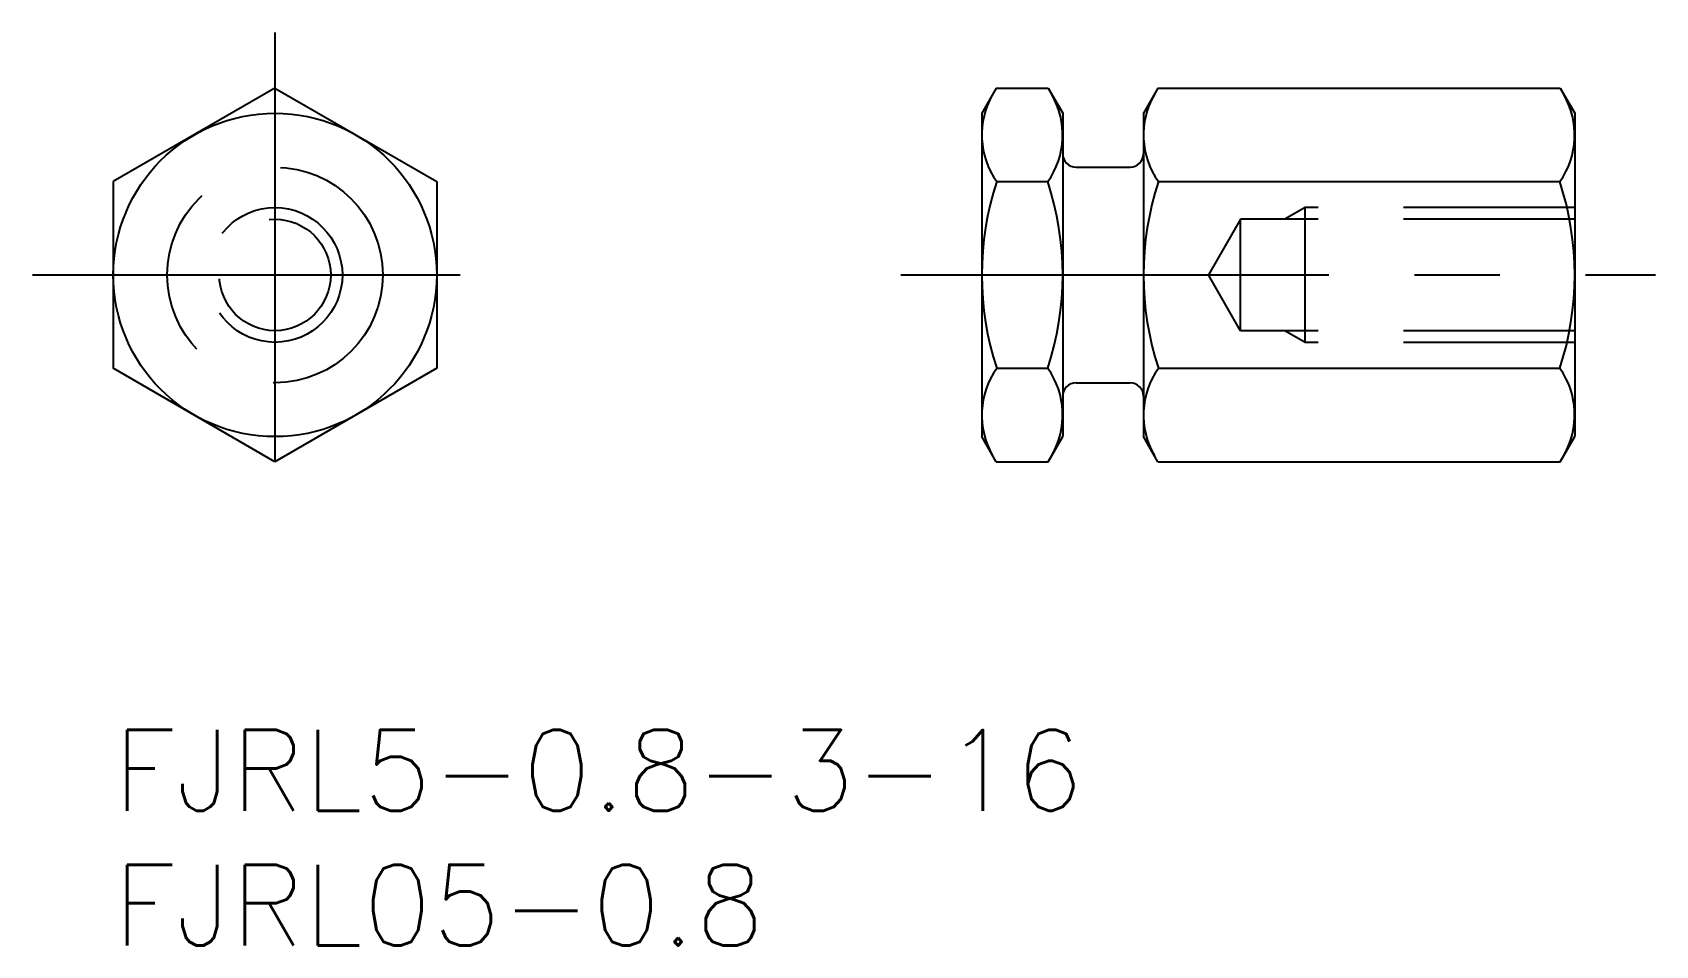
# Model space of a CAD drawing. Extents: x -3 to 57.2, y -8 to 25.9.
import ezdxf

# ---------------------------------------------------------------- set-up
doc = ezdxf.new("R2010")
doc.units = 0
doc.header["$LTSCALE"] = 0.5
doc.linetypes.add('CENTER', pattern=[50.8, 31.75, -6.35, 6.35, -6.35])
doc.linetypes.add('DASHED', pattern=[19.05, 12.7, -6.35])
for name, color, linetype in [('MSM_CENTER', 1, 'CENTER'), ('MSM_CONTINUOUS', 7, 'CONTINUOUS'), ('MSM_DASHED', 4, 'DASHED'), ('MSM_PART_NUMBER', 7, 'CONTINUOUS')]:
    doc.layers.add(name, color=color, linetype=linetype)
doc.styles.get("Standard").update_dxf_attribs({"font": 'txt.shx', "height": 3, "bigfont": 'bigfont.shx'})

# ---------------------------------------------------------------- blocks, each defined once
blk = doc.blocks.new('*U15')
at = {"layer": 'MSM_PART_NUMBER'}
blk.add_text('FJRL5-0.8-3-16', height=3, dxfattribs=at).set_placement((0, -3))
blk = doc.blocks.new('*U16')
at = {"layer": 'MSM_PART_NUMBER'}
blk.add_text('FJRL05-0.8', height=3, dxfattribs=at).set_placement((0, -8))

msp = doc.modelspace()

# ---------------------------------------------------------------- linework, layer by layer
at = {"layer": 'MSM_CENTER'}
for p, q in [((6, 25.884), (6, 7.884)), ((-3, 16.884), (15, 16.884)), ((29.23, 16.884), (57.23, 16.884))]:
    msp.add_line(p, q, dxfattribs=at)
at = {"layer": 'MSM_CONTINUOUS'}
for p, q in [((6, 23.812), (0, 20.348)), ((6, 23.812), (12, 20.348)), ((32.766, 23.812), (32.23, 22.884)), ((32.766, 23.812), (34.694, 23.812)), ((34.694, 23.812), (35.23, 22.884)), ((38.766, 23.812), (38.23, 22.884)), ((38.766, 23.812), (53.694, 23.812)), ((53.694, 23.812), (54.23, 22.884)), ((32.23, 22.884), (32.23, 10.884)), ((35.23, 22.884), (35.23, 10.884)), ((38.23, 22.884), (38.23, 10.884)), ((54.23, 22.884), (54.23, 10.884)), ((3, 22.08), (3, 22.08)), ((35.73, 20.884), (37.73, 20.884)), ((0, 20.348), (0, 13.42)), ((12, 20.348), (12, 13.42)), ((32.781, 20.348), (34.68, 20.348)), ((38.781, 20.348), (53.68, 20.348)), ((6, 9.955), (0, 13.42)), ((12, 13.42), (6, 9.955)), ((32.781, 13.42), (34.68, 13.42)), ((38.781, 13.42), (53.68, 13.42)), ((35.73, 12.884), (37.73, 12.884)), ((32.766, 9.955), (32.23, 10.884)), ((34.694, 9.955), (35.23, 10.884)), ((38.766, 9.955), (38.23, 10.884)), ((53.694, 9.955), (54.23, 10.884)), ((32.766, 9.955), (34.694, 9.955)), ((38.766, 9.955), (53.694, 9.955))]:
    msp.add_line(p, q, dxfattribs=at)
msp.add_circle((6, 16.884), 6, dxfattribs=at)
for centre, radius, start, end in [((35.23, 22.08), 3, 150, 215.26439), ((32.23, 22.08), 3, 324.73561, 30), ((41.23, 22.08), 3, 150, 215.26439), ((51.23, 22.08), 3, 324.73561, 30), ((35.73, 21.384), 0.5, 180, 270), ((37.73, 21.384), 0.5, 270, 0), ((43.405, 16.884), 11.174, 161.94029, 198.05971), ((24.056, 16.884), 11.174, 341.94029, 18.05971), ((49.405, 16.884), 11.174, 161.94029, 198.05971), ((43.056, 16.884), 11.174, 341.94029, 18.05971), ((35.23, 11.687), 3, 144.73562, 210), ((32.23, 11.687), 3, 330, 35.26439), ((41.23, 11.687), 3, 144.73562, 210), ((51.23, 11.687), 3, 330, 35.26439), ((35.73, 12.384), 0.5, 90, 180), ((37.73, 12.384), 0.5, 0, 90)]:
    msp.add_arc(centre, radius, start, end, dxfattribs=at)
at = {"layer": 'MSM_DASHED'}
for p, q in [((44.23, 19.384), (43.48, 18.951)), ((54.23, 19.384), (44.23, 19.384)), ((44.23, 14.384), (44.23, 19.384)), ((41.83, 18.951), (40.637, 16.884)), ((54.23, 18.951), (41.83, 18.951)), ((41.83, 14.817), (41.83, 18.951)), ((41.83, 14.817), (40.637, 16.884)), ((54.23, 14.817), (41.83, 14.817)), ((44.23, 14.384), (43.48, 14.817)), ((54.23, 14.384), (44.23, 14.384))]:
    msp.add_line(p, q, dxfattribs=at)
for radius in [4, 2.5, 2.067]:
    msp.add_circle((6, 16.884), radius, dxfattribs=at)

# ---------------------------------------------------------------- block references
at = {"layer": 'MSM_CONTINUOUS'}
for name in ['*U15', '*U16']:
    msp.add_blockref(name, (0, 0), dxfattribs=at)

doc.saveas('drawing.dxf')
